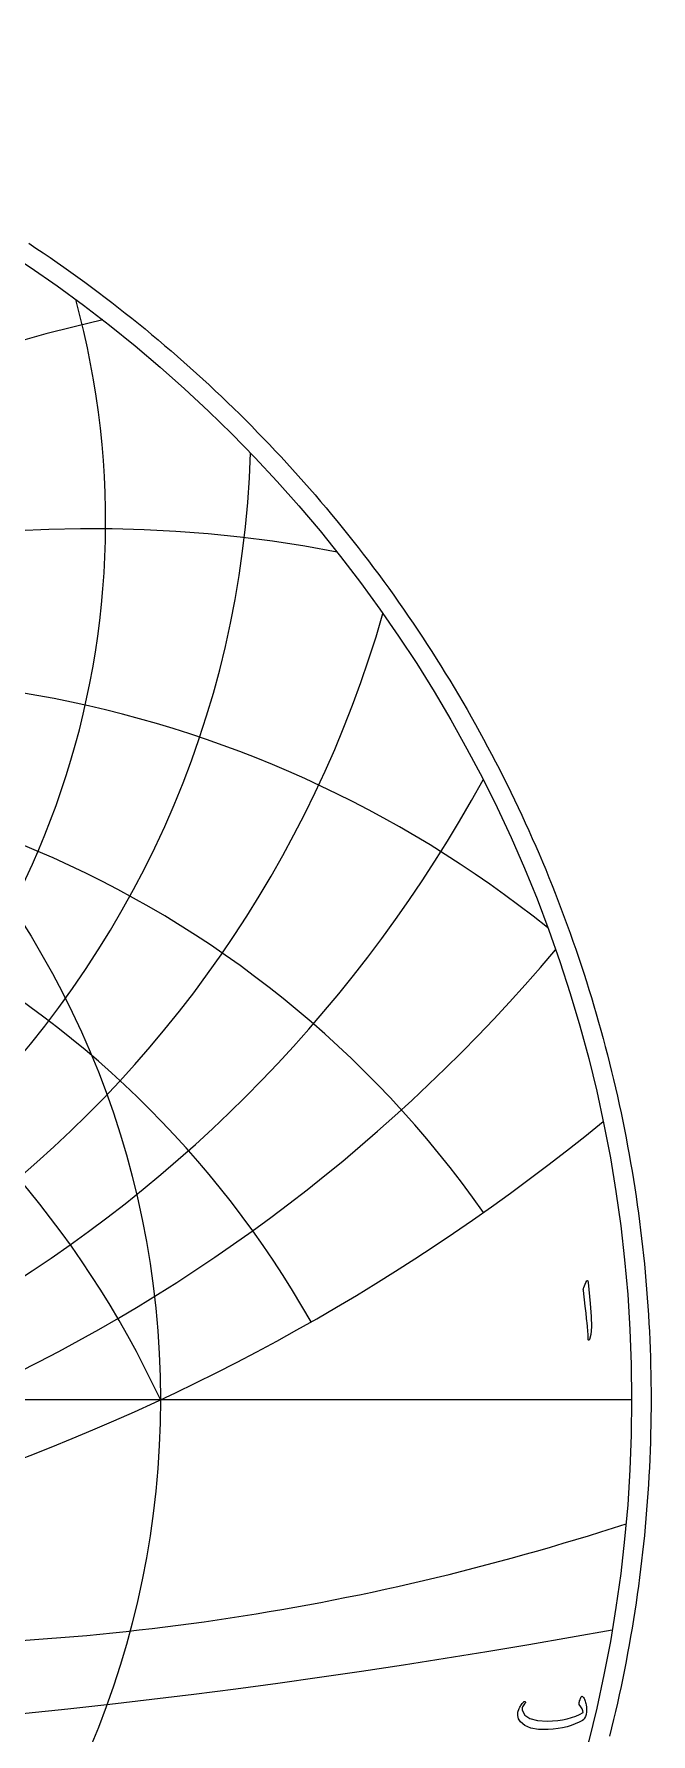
# Model space of a CAD drawing. Header units: millimetres. Extents: x -62 to 62, y -62 to 63.
# Drawn here: x 34.1 to 61.6, y -14.9 to 60.8 of the extents above; entities that cross this region are included whole.
import ezdxf

# ---------------------------------------------------------------- set-up
doc = ezdxf.new("R2010")
doc.units = ezdxf.units.MM
for name, color, linetype in [('CUT_OUTER', 1, 'Continuous'), ('ENGRAVE', 7, 'Continuous'), ('ENGRAVE_FINE', 8, 'Continuous'), ('TEXT', 5, 'Continuous')]:
    doc.layers.add(name, color=color, linetype=linetype)

msp = doc.modelspace()

# ---------------------------------------------------------------- linework, layer by layer
at = {"layer": 'CUT_OUTER'}
msp.add_lwpolyline([(33.9151, 51.438), (34.2301, 51.2289), (34.5438, 51.0179), (34.8562, 50.805), (35.1672, 50.5902), (35.477, 50.3734), (35.7854, 50.1548), (36.0925, 49.9343), (36.3982, 49.7119), (36.7025, 49.4876), (37.0055, 49.2615), (37.307, 49.0335), (37.6072, 48.8037), (37.906, 48.572), (38.2033, 48.3385), (38.4992, 48.1032), (38.7936, 47.866), (39.0866, 47.6271), (39.3781, 47.3864), (39.6681, 47.1439), (39.9566, 46.8996), (40.2436, 46.6535), (40.5291, 46.4057), (40.8131, 46.1562), (41.0955, 45.9049), (41.3764, 45.6519), (41.6558, 45.3971), (41.9335, 45.1407), (42.2097, 44.8825), (42.4843, 44.6227), (42.7573, 44.3612), (43.0287, 44.098), (43.2985, 43.8331), (43.5666, 43.5666), (43.8331, 43.2985), (44.098, 43.0287), (44.3612, 42.7573), (44.6227, 42.4843), (44.8825, 42.2097), (45.1407, 41.9335), (45.3971, 41.6558), (45.6519, 41.3764), (45.9049, 41.0955), (46.1562, 40.8131), (46.4057, 40.5291), (46.6535, 40.2436), (46.8996, 39.9566), (47.1439, 39.6681), (47.3864, 39.3781), (47.6271, 39.0866), (47.866, 38.7936), (48.1032, 38.4992), (48.3385, 38.2033), (48.572, 37.906), (48.8037, 37.6072), (49.0335, 37.307), (49.2615, 37.0055), (49.4876, 36.7025), (49.7119, 36.3982), (49.9343, 36.0925), (50.1548, 35.7854), (50.3734, 35.477), (50.5902, 35.1672), (50.805, 34.8562), (51.0179, 34.5438), (51.2289, 34.2301), (51.438, 33.9151), (51.6451, 33.5988), (51.8503, 33.2813), (52.0535, 32.9625), (52.2548, 32.6425), (52.4541, 32.3213), (52.6515, 31.9988), (52.8468, 31.6752), (53.0402, 31.3503), (53.2315, 31.0243), (53.4209, 30.6971), (53.6082, 30.3687), (53.7936, 30.0392), (53.9769, 29.7085), (54.1581, 29.3768), (54.3374, 29.0439), (54.5146, 28.71), (54.6897, 28.3749), (54.8628, 28.0388), (55.0338, 27.7017), (55.2027, 27.3635), (55.3696, 27.0242), (55.5344, 26.684), (55.697, 26.3427), (55.8576, 26.0005), (56.0161, 25.6573), (56.1725, 25.3131), (56.3267, 24.9679), (56.4789, 24.6218), (56.6289, 24.2748), (56.7768, 23.9269), (56.9225, 23.5781), (57.0661, 23.2284), (57.2076, 22.8778), (57.3469, 22.5263), (57.484, 22.174), (57.619, 21.8209), (57.7518, 21.4669), (57.8824, 21.1122), (58.0109, 20.7566), (58.1372, 20.4003), (58.2612, 20.0432), (58.3831, 19.6853), (58.5028, 19.3267), (58.6203, 18.9674), (58.7356, 18.6073), (58.8486, 18.2466), (58.9595, 17.8852), (59.0681, 17.5231), (59.1745, 17.1603), (59.2787, 16.7969), (59.3807, 16.4328), (59.4804, 16.0682), (59.5778, 15.7029), (59.6731, 15.3371), (59.7661, 14.9706), (59.8568, 14.6036), (59.9453, 14.2361), (60.0315, 13.868), (60.1154, 13.4994), (60.1971, 13.1303), (60.2766, 12.7606), (60.3537, 12.3906), (60.4286, 12.02), (60.5012, 11.649), (60.5716, 11.2775), (60.6396, 10.9057), (60.7054, 10.5334), (60.7689, 10.1607), (60.8301, 9.7876), (60.889, 9.4142), (60.9456, 9.0404), (61, 8.6663), (61.052, 8.2919), (61.1017, 7.9171), (61.1491, 7.542), (61.1943, 7.1667), (61.2371, 6.7911), (61.2776, 6.4152), (61.3158, 6.0391), (61.3517, 5.6627), (61.3853, 5.2862), (61.4166, 4.9094), (61.4456, 4.5325), (61.4722, 4.1554), (61.4966, 3.7781), (61.5186, 3.4007), (61.5383, 3.0232), (61.5557, 2.6455), (61.5708, 2.2678), (61.5835, 1.89), (61.5939, 1.512), (61.6021, 1.1341), (61.6079, 0.7561), (61.6113, 0.378), (61.6125, 0), (61.6113, -0.378), (61.6079, -0.7561), (61.6021, -1.1341), (61.5939, -1.512), (61.5835, -1.89), (61.5708, -2.2678), (61.5557, -2.6455), (61.5383, -3.0232), (61.5186, -3.4007), (61.4966, -3.7781), (61.4722, -4.1554), (61.4456, -4.5325), (61.4166, -4.9094), (61.3853, -5.2862), (61.3517, -5.6627), (61.3158, -6.0391), (61.2776, -6.4152), (61.2371, -6.7911), (61.1943, -7.1667), (61.1491, -7.542), (61.1017, -7.9171), (61.052, -8.2919), (61, -8.6663), (60.9456, -9.0404), (60.889, -9.4142), (60.8301, -9.7876), (60.7689, -10.1607), (60.7054, -10.5334), (60.6396, -10.9057), (60.5716, -11.2775), (60.5012, -11.649), (60.4286, -12.02), (60.3537, -12.3906), (60.2766, -12.7606), (60.1971, -13.1303), (60.1154, -13.4994), (60.0315, -13.868), (59.9453, -14.2361), (59.8568, -14.6036), (59.7661, -14.9706)], dxfattribs=at)
at = {"layer": 'ENGRAVE'}
msp.add_lwpolyline([(-60.75, 0), (60.75, 0)], dxfattribs=at)
for radius in [60.75, 39.7663]:
    msp.add_circle((0, 0), radius, dxfattribs=at)
for centre, radius, start, end in [((0, 39.0633), 37.3271, 164.663432, 15.336568), ((0, 43.4561), 43.8031, 181.754826, 358.245174), ((0, 49.2602), 51.6924, 196.051023, 343.948977), ((0, 57.1591), 61.6899, 208.658993, 331.341007), ((0, -18.5433), 43.8773, 25, 155), ((0, -18.5433), 43.8773, 25, 155), ((0, 68.369), 75.0236, 220.132937, 319.867063), ((0, 85.2791), 94.0951, 230.794386, 309.205614), ((26.4295, 98.6361), 109.5854, 268.537369, 288.113049)]:
    msp.add_arc(centre, radius, start, end, dxfattribs=at)
at = {"layer": 'ENGRAVE_FINE'}
for centre, radius, start, end in [((52.2909, -18.5433), 68.2609, 102.77245, 170.773567), ((52.2909, -18.5433), 68.2609, 102.77245, 170.773567), ((36.8174, -18.5433), 57.2777, 79.114735, 168.195695), ((36.8174, -18.5433), 57.2777, 79.114735, 168.195695), ((25.3326, -18.5433), 50.6651, 51.309428, 165.412118), ((25.3326, -18.5433), 50.6651, 51.309428, 165.412118), ((15.97, -18.5433), 46.6932, 35.136906, 162.352543), ((15.97, -18.5433), 46.6932, 35.136906, 162.352543), ((7.7367, -18.5433), 44.5541, 29.599359, 158.924136), ((7.7367, -18.5433), 44.5541, 29.599359, 158.924136), ((0, 317.2545), 332.9189, 259.637891, 280.362109)]:
    msp.add_arc(centre, radius, start, end, dxfattribs=at)
at = {"layer": 'TEXT'}
for points in [[(58.7107, 5.21), (58.7474, 5.2809), (58.7768, 5.3058), (58.7991, 5.2847), (58.8142, 5.2177), (58.9023, 4.2788), (58.9548, 3.7025), (58.9665, 3.2421), (58.9376, 2.8977), (58.8679, 2.6692), (58.8552, 2.6505), (58.8439, 2.6405), (58.8341, 2.639), (58.8257, 2.6462), (58.819, 2.6575), (58.8142, 2.6721), (58.8113, 2.6901), (58.8104, 2.7114), (58.8104, 2.8774), (58.8027, 3.0534), (58.7874, 3.2395), (58.7644, 3.4357), (58.7594, 3.4869), (58.7443, 3.6254), (58.7191, 3.851), (58.6839, 4.1638), (58.5996, 4.8574), (58.5977, 4.8943), (58.5996, 4.9283), (58.6053, 4.9595), (58.6149, 4.9877)], [(58.5801, -13.2235), (58.6058, -13.2558), (58.6294, -13.2915), (58.6508, -13.3305), (58.6701, -13.3729), (58.6872, -13.4184), (58.7022, -13.4668), (58.715, -13.5181), (58.7257, -13.5722), (58.7396, -13.6809), (58.7429, -13.7887), (58.7357, -13.8955), (58.718, -14.0014), (58.6912, -14.0958), (58.6567, -14.1719), (58.6146, -14.2299), (58.5647, -14.2697), (58.4067, -14.3533), (58.239, -14.4277), (58.0617, -14.4931), (57.8749, -14.5494), (57.6785, -14.5961), (57.4725, -14.6328), (57.257, -14.6594), (57.0318, -14.6759), (56.6098, -14.6716), (56.2635, -14.6126), (55.9928, -14.4991), (55.7978, -14.331), (55.7178, -14.1995), (55.681, -14.0579), (55.6872, -13.9063), (55.7365, -13.7446), (55.7532, -13.7098), (55.7725, -13.6742), (55.7944, -13.6379), (55.8189, -13.6009), (55.8461, -13.5632), (55.8759, -13.5248), (55.9084, -13.4856), (55.9435, -13.4457), (55.9552, -13.4345), (55.9674, -13.4275), (55.9801, -13.4249), (55.9933, -13.4266), (56.0021, -13.4299), (56.0096, -13.4361), (56.0156, -13.4452), (56.0201, -13.4572), (56.0223, -13.4685), (56.0211, -13.4793), (56.0165, -13.4896), (56.0086, -13.4994), (55.9758, -13.5384), (55.9463, -13.5789), (55.9202, -13.6208), (55.8975, -13.6642), (55.8819, -13.7056), (55.8735, -13.7456), (55.8723, -13.7842), (55.8783, -13.8213), (55.9981, -14.038), (56.2232, -14.1901), (56.5538, -14.2776), (56.9897, -14.3003), (57.2293, -14.2911), (57.4577, -14.2711), (57.6748, -14.2403), (57.8807, -14.1988), (58.0755, -14.1464), (58.2596, -14.0833), (58.4329, -14.0094), (58.5954, -13.9248), (58.5796, -13.8457), (58.5437, -13.7581), (58.4876, -13.6618), (58.4114, -13.5569), (58.409, -13.5468), (58.4095, -13.5281), (58.4129, -13.5008), (58.4191, -13.4649), (58.4208, -13.4613), (58.422, -13.4582), (58.4227, -13.4555), (58.4229, -13.4534), (58.4354, -13.4045), (58.4536, -13.3499), (58.4775, -13.2896), (58.5072, -13.2235), (58.5204, -13.2033), (58.5369, -13.1966), (58.5568, -13.2033), (58.5801, -13.2235)]]:
    msp.add_lwpolyline(points, close=True, dxfattribs=at)

doc.saveas('drawing.dxf')
